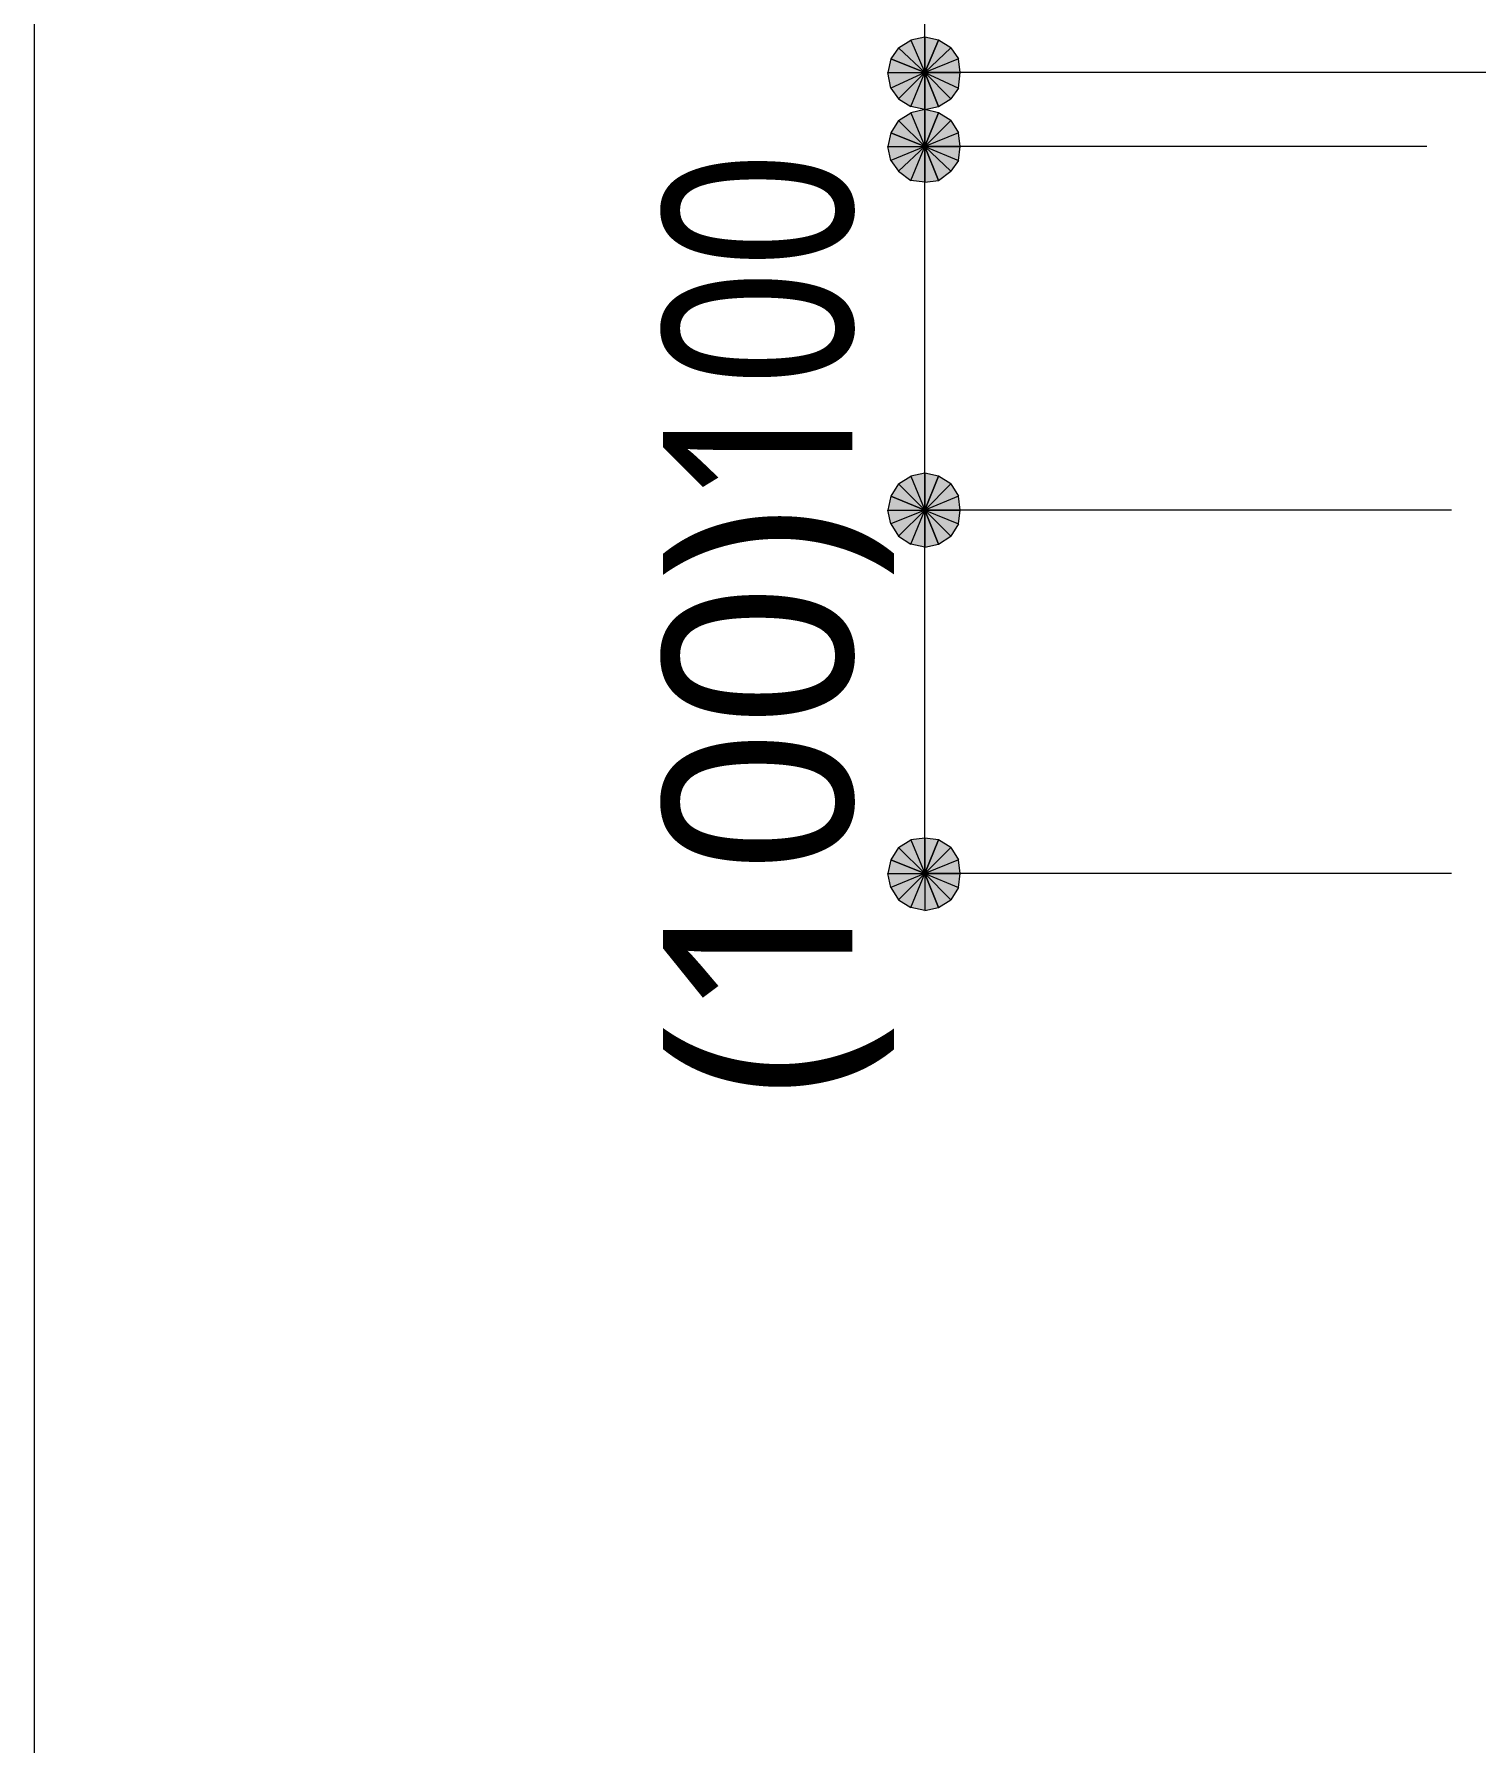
# Model space of a CAD drawing. Header units: millimetres. Extents: x 0 to 420, y 0 to 297.
# Drawn here: x 118.17 to 137.98, y 134.06 to 157.54 of the extents above; entities that cross this region are included whole.
import ezdxf
from ezdxf.enums import TextEntityAlignment as Align

# ---------------------------------------------------------------- set-up
doc = ezdxf.new("R2010")
doc.units = ezdxf.units.MM
doc.styles.add('kst32b', font='NotoSansJP-Variable.ttf')

msp = doc.modelspace()

# ---------------------------------------------------------------- hatches: boundary and pattern name
h = msp.add_hatch(color=7)
h.paths.add_polyline_path([(130.408, 157.501), (130.217, 157.459), (130.408, 157.014), (130.408, 157.501)])
h.paths.add_polyline_path([(130.217, 157.459), (130.408, 157.014), (130.048, 157.353), (130.217, 157.459)])
h.paths.add_polyline_path([(130.408, 157.014), (130.048, 157.353), (129.942, 157.205), (130.408, 157.014)])
for points in [[(130.598, 157.459), (130.408, 157.501), (130.408, 157.014), (130.598, 157.459)], [(130.598, 156.464), (130.408, 156.506), (130.408, 155.998), (130.598, 156.464)], [(130.598, 151.469), (130.408, 151.511), (130.408, 151.003), (130.598, 151.469)], [(130.598, 146.473), (130.408, 146.494), (130.408, 146.008), (130.598, 146.473)]]:
    msp.add_hatch(color=7).paths.add_polyline_path(points)
h = msp.add_hatch(color=7)
h.paths.add_polyline_path([(130.895, 157.014), (130.874, 157.205), (130.408, 157.014), (130.895, 157.014)])
h.paths.add_polyline_path([(130.874, 157.205), (130.408, 157.014), (130.768, 157.353), (130.874, 157.205)])
h.paths.add_polyline_path([(130.408, 157.014), (130.768, 157.353), (130.598, 157.459), (130.408, 157.014)])
h = msp.add_hatch(color=7)
h.paths.add_polyline_path([(129.942, 157.205), (129.9, 157.014), (130.408, 157.014), (129.942, 157.205)])
h.paths.add_polyline_path([(129.9, 157.014), (130.408, 157.014), (129.942, 156.803), (129.9, 157.014)])
h.paths.add_polyline_path([(130.408, 157.014), (129.942, 156.803), (130.048, 156.654), (130.408, 157.014)])
h = msp.add_hatch(color=7)
h.paths.add_polyline_path([(130.048, 156.654), (130.217, 156.549), (130.408, 157.014), (130.048, 156.654)])
h.paths.add_polyline_path([(130.217, 156.549), (130.408, 157.014), (130.408, 156.506), (130.217, 156.549)])
h.paths.add_polyline_path([(130.408, 157.014), (130.408, 156.506), (130.598, 156.549), (130.408, 157.014)])
h = msp.add_hatch(color=7)
h.paths.add_polyline_path([(130.598, 156.549), (130.768, 156.654), (130.408, 157.014), (130.598, 156.549)])
h.paths.add_polyline_path([(130.768, 156.654), (130.408, 157.014), (130.874, 156.803), (130.768, 156.654)])
h.paths.add_polyline_path([(130.408, 157.014), (130.874, 156.803), (130.895, 157.014), (130.408, 157.014)])
h = msp.add_hatch(color=7)
h.paths.add_polyline_path([(130.408, 156.506), (130.217, 156.464), (130.408, 155.998), (130.408, 156.506)])
h.paths.add_polyline_path([(130.217, 156.464), (130.408, 155.998), (130.048, 156.358), (130.217, 156.464)])
h.paths.add_polyline_path([(130.408, 155.998), (130.048, 156.358), (129.942, 156.189), (130.408, 155.998)])
h = msp.add_hatch(color=7)
h.paths.add_polyline_path([(130.895, 155.998), (130.874, 156.189), (130.408, 155.998), (130.895, 155.998)])
h.paths.add_polyline_path([(130.874, 156.189), (130.408, 155.998), (130.768, 156.358), (130.874, 156.189)])
h.paths.add_polyline_path([(130.408, 155.998), (130.768, 156.358), (130.598, 156.464), (130.408, 155.998)])
h = msp.add_hatch(color=7)
h.paths.add_polyline_path([(129.942, 156.189), (129.9, 155.998), (130.408, 155.998), (129.942, 156.189)])
h.paths.add_polyline_path([(129.9, 155.998), (130.408, 155.998), (129.942, 155.808), (129.9, 155.998)])
h.paths.add_polyline_path([(130.408, 155.998), (129.942, 155.808), (130.048, 155.66), (130.408, 155.998)])
h = msp.add_hatch(color=7)
h.paths.add_polyline_path([(130.048, 155.66), (130.217, 155.533), (130.408, 155.998), (130.048, 155.66)])
h.paths.add_polyline_path([(130.217, 155.533), (130.408, 155.998), (130.408, 155.511), (130.217, 155.533)])
h.paths.add_polyline_path([(130.408, 155.998), (130.408, 155.511), (130.598, 155.533), (130.408, 155.998)])
h = msp.add_hatch(color=7)
h.paths.add_polyline_path([(130.598, 155.533), (130.768, 155.66), (130.408, 155.998), (130.598, 155.533)])
h.paths.add_polyline_path([(130.768, 155.66), (130.408, 155.998), (130.874, 155.808), (130.768, 155.66)])
h.paths.add_polyline_path([(130.408, 155.998), (130.874, 155.808), (130.895, 155.998), (130.408, 155.998)])
h = msp.add_hatch(color=7)
h.paths.add_polyline_path([(130.408, 151.511), (130.217, 151.469), (130.408, 151.003), (130.408, 151.511)])
h.paths.add_polyline_path([(130.217, 151.469), (130.408, 151.003), (130.048, 151.363), (130.217, 151.469)])
h.paths.add_polyline_path([(130.408, 151.003), (130.048, 151.363), (129.942, 151.193), (130.408, 151.003)])
h = msp.add_hatch(color=7)
h.paths.add_polyline_path([(130.895, 151.003), (130.874, 151.193), (130.408, 151.003), (130.895, 151.003)])
h.paths.add_polyline_path([(130.874, 151.193), (130.408, 151.003), (130.768, 151.363), (130.874, 151.193)])
h.paths.add_polyline_path([(130.408, 151.003), (130.768, 151.363), (130.598, 151.469), (130.408, 151.003)])
h = msp.add_hatch(color=7)
h.paths.add_polyline_path([(129.942, 151.193), (129.9, 151.003), (130.408, 151.003), (129.942, 151.193)])
h.paths.add_polyline_path([(129.9, 151.003), (130.408, 151.003), (129.942, 150.812), (129.9, 151.003)])
h.paths.add_polyline_path([(130.408, 151.003), (129.942, 150.812), (130.048, 150.643), (130.408, 151.003)])
h = msp.add_hatch(color=7)
h.paths.add_polyline_path([(130.048, 150.643), (130.217, 150.537), (130.408, 151.003), (130.048, 150.643)])
h.paths.add_polyline_path([(130.217, 150.537), (130.408, 151.003), (130.408, 150.495), (130.217, 150.537)])
h.paths.add_polyline_path([(130.408, 151.003), (130.408, 150.495), (130.598, 150.537), (130.408, 151.003)])
h = msp.add_hatch(color=7)
h.paths.add_polyline_path([(130.598, 150.537), (130.768, 150.643), (130.408, 151.003), (130.598, 150.537)])
h.paths.add_polyline_path([(130.768, 150.643), (130.408, 151.003), (130.874, 150.812), (130.768, 150.643)])
h.paths.add_polyline_path([(130.408, 151.003), (130.874, 150.812), (130.895, 151.003), (130.408, 151.003)])
h = msp.add_hatch(color=7)
h.paths.add_polyline_path([(130.408, 146.494), (130.217, 146.473), (130.408, 146.008), (130.408, 146.494)])
h.paths.add_polyline_path([(130.217, 146.473), (130.408, 146.008), (130.048, 146.367), (130.217, 146.473)])
h.paths.add_polyline_path([(130.408, 146.008), (130.048, 146.367), (129.942, 146.198), (130.408, 146.008)])
h = msp.add_hatch(color=7)
h.paths.add_polyline_path([(130.895, 146.008), (130.874, 146.198), (130.408, 146.008), (130.895, 146.008)])
h.paths.add_polyline_path([(130.874, 146.198), (130.408, 146.008), (130.768, 146.367), (130.874, 146.198)])
h.paths.add_polyline_path([(130.408, 146.008), (130.768, 146.367), (130.598, 146.473), (130.408, 146.008)])
h = msp.add_hatch(color=7)
h.paths.add_polyline_path([(129.942, 146.198), (129.9, 146.008), (130.408, 146.008), (129.942, 146.198)])
h.paths.add_polyline_path([(129.9, 146.008), (130.408, 146.008), (129.942, 145.817), (129.9, 146.008)])
h.paths.add_polyline_path([(130.408, 146.008), (129.942, 145.817), (130.048, 145.648), (130.408, 146.008)])
h = msp.add_hatch(color=7)
h.paths.add_polyline_path([(130.048, 145.648), (130.217, 145.542), (130.408, 146.008), (130.048, 145.648)])
h.paths.add_polyline_path([(130.217, 145.542), (130.408, 146.008), (130.408, 145.5), (130.217, 145.542)])
h.paths.add_polyline_path([(130.408, 146.008), (130.408, 145.5), (130.598, 145.542), (130.408, 146.008)])
h = msp.add_hatch(color=7)
h.paths.add_polyline_path([(130.598, 145.542), (130.768, 145.648), (130.408, 146.008), (130.598, 145.542)])
h.paths.add_polyline_path([(130.768, 145.648), (130.408, 146.008), (130.874, 145.817), (130.768, 145.648)])
h.paths.add_polyline_path([(130.408, 146.008), (130.874, 145.817), (130.895, 146.008), (130.408, 146.008)])

# ---------------------------------------------------------------- linework, layer by layer
at = {"lineweight": 13}
for points in [[(118.174, 285.983), (118.174, 45.995)], [(130.408, 146.008), (130.408, 151.003), (130.408, 155.998), (130.408, 157.014), (130.408, 167.005)], [(140.441, 157.014), (130.408, 157.014)], [(137.308, 155.998), (130.408, 155.998)], [(137.647, 151.003), (130.408, 151.003)], [(137.647, 146.008), (130.408, 146.008)]]:
    msp.add_lwpolyline(points, dxfattribs=at)
at = {"lineweight": 0}
for points in [[(130.408, 157.014), (130.048, 157.353), (129.942, 157.205)], [(130.217, 157.459), (130.408, 157.014), (130.048, 157.353)], [(130.408, 157.501), (130.217, 157.459), (130.408, 157.014)], [(130.598, 157.459), (130.408, 157.501), (130.408, 157.014)], [(130.408, 157.014), (130.768, 157.353), (130.598, 157.459)], [(130.874, 157.205), (130.408, 157.014), (130.768, 157.353)], [(129.942, 157.205), (129.9, 157.014), (130.408, 157.014)], [(130.895, 157.014), (130.874, 157.205), (130.408, 157.014)], [(129.9, 157.014), (130.408, 157.014), (129.942, 156.803)], [(130.408, 157.014), (129.942, 156.803), (130.048, 156.654)], [(130.048, 156.654), (130.217, 156.549), (130.408, 157.014)], [(130.217, 156.549), (130.408, 157.014), (130.408, 156.506)], [(130.408, 157.014), (130.408, 156.506), (130.598, 156.549)], [(130.598, 156.549), (130.768, 156.654), (130.408, 157.014)], [(130.768, 156.654), (130.408, 157.014), (130.874, 156.803)], [(130.408, 157.014), (130.874, 156.803), (130.895, 157.014)], [(130.217, 156.464), (130.408, 155.998), (130.048, 156.358)], [(130.408, 156.506), (130.217, 156.464), (130.408, 155.998)], [(130.598, 156.464), (130.408, 156.506), (130.408, 155.998)], [(130.408, 155.998), (130.768, 156.358), (130.598, 156.464)], [(129.942, 156.189), (129.9, 155.998), (130.408, 155.998)], [(130.408, 155.998), (130.048, 156.358), (129.942, 156.189)], [(130.874, 156.189), (130.408, 155.998), (130.768, 156.358)], [(130.895, 155.998), (130.874, 156.189), (130.408, 155.998)], [(129.9, 155.998), (130.408, 155.998), (129.942, 155.808)], [(130.408, 155.998), (129.942, 155.808), (130.048, 155.66)], [(130.048, 155.66), (130.217, 155.533), (130.408, 155.998)], [(130.217, 155.533), (130.408, 155.998), (130.408, 155.511)], [(130.408, 155.998), (130.408, 155.511), (130.598, 155.533)], [(130.598, 155.533), (130.768, 155.66), (130.408, 155.998)], [(130.768, 155.66), (130.408, 155.998), (130.874, 155.808)], [(130.408, 155.998), (130.874, 155.808), (130.895, 155.998)], [(130.217, 151.469), (130.408, 151.003), (130.048, 151.363)], [(130.408, 151.511), (130.217, 151.469), (130.408, 151.003)], [(130.598, 151.469), (130.408, 151.511), (130.408, 151.003)], [(130.408, 151.003), (130.768, 151.363), (130.598, 151.469)], [(130.408, 151.003), (130.048, 151.363), (129.942, 151.193)], [(130.874, 151.193), (130.408, 151.003), (130.768, 151.363)], [(129.942, 151.193), (129.9, 151.003), (130.408, 151.003)], [(129.9, 151.003), (130.408, 151.003), (129.942, 150.812)], [(130.408, 151.003), (129.942, 150.812), (130.048, 150.643)], [(130.048, 150.643), (130.217, 150.537), (130.408, 151.003)], [(130.217, 150.537), (130.408, 151.003), (130.408, 150.495)], [(130.895, 151.003), (130.874, 151.193), (130.408, 151.003)], [(130.408, 151.003), (130.408, 150.495), (130.598, 150.537)], [(130.598, 150.537), (130.768, 150.643), (130.408, 151.003)], [(130.768, 150.643), (130.408, 151.003), (130.874, 150.812)], [(130.408, 151.003), (130.874, 150.812), (130.895, 151.003)], [(130.408, 146.008), (130.048, 146.367), (129.942, 146.198)], [(130.217, 146.473), (130.408, 146.008), (130.048, 146.367)], [(130.408, 146.494), (130.217, 146.473), (130.408, 146.008)], [(130.598, 146.473), (130.408, 146.494), (130.408, 146.008)], [(130.408, 146.008), (130.768, 146.367), (130.598, 146.473)], [(130.874, 146.198), (130.408, 146.008), (130.768, 146.367)], [(129.942, 146.198), (129.9, 146.008), (130.408, 146.008)], [(130.895, 146.008), (130.874, 146.198), (130.408, 146.008)], [(129.9, 146.008), (130.408, 146.008), (129.942, 145.817)], [(130.408, 146.008), (129.942, 145.817), (130.048, 145.648)], [(130.048, 145.648), (130.217, 145.542), (130.408, 146.008)], [(130.217, 145.542), (130.408, 146.008), (130.408, 145.5)], [(130.408, 146.008), (130.408, 145.5), (130.598, 145.542)], [(130.598, 145.542), (130.768, 145.648), (130.408, 146.008)], [(130.768, 145.648), (130.408, 146.008), (130.874, 145.817)], [(130.408, 146.008), (130.874, 145.817), (130.895, 146.008)]]:
    msp.add_lwpolyline(points, close=True, dxfattribs=at)

# ---------------------------------------------------------------- texts
at = {"style": 'kst32b'}
for s, p, p2 in [('100', (129.413, 151.067), (129.413, 155.939)), ('(100)', (129.413, 142.938), (129.413, 151.06))]:
    msp.add_text(s, height=2.5989, dxfattribs=at).set_placement(p, p2, align=Align.FIT)

doc.saveas('drawing.dxf')
